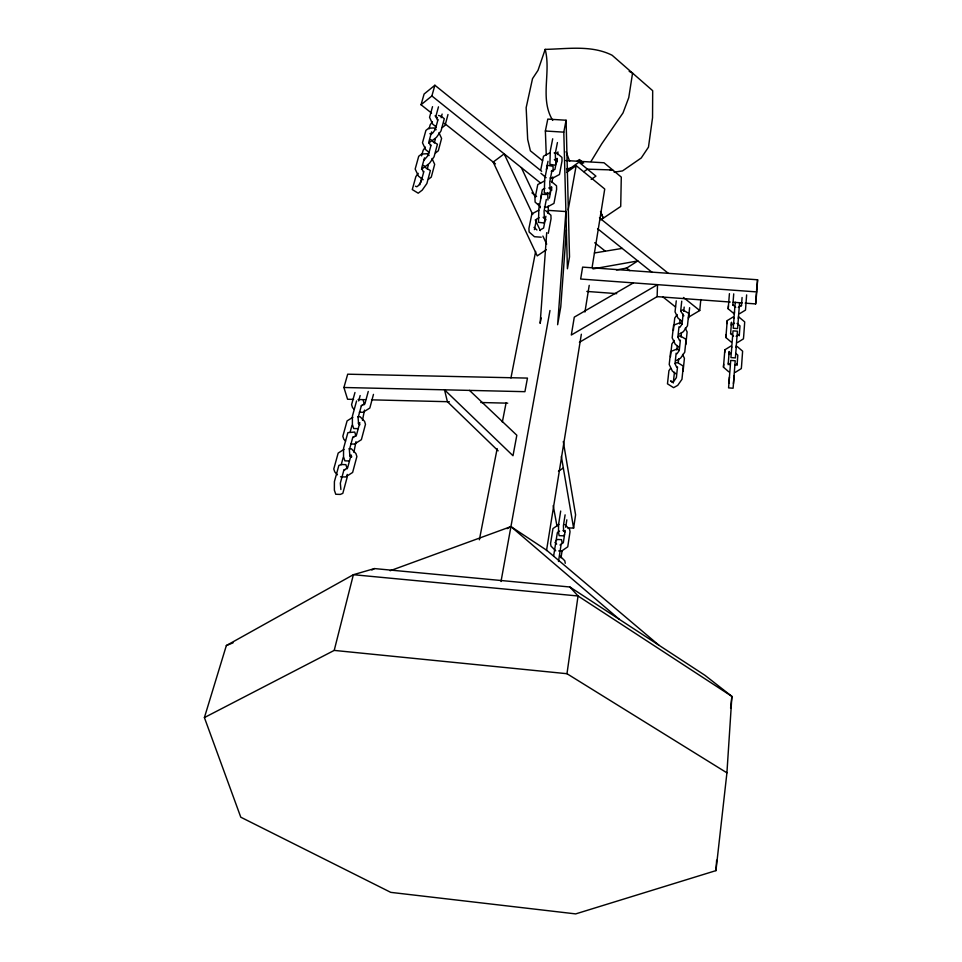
<?xml version="1.0" encoding="UTF-8"?>
<svg xmlns="http://www.w3.org/2000/svg" width="962" height="962" viewBox="0 0 962 962"><rect width="100%" height="100%" fill="white"/><g stroke="black" fill="none" stroke-linecap="round" stroke-linejoin="round"><path stroke-width="1.44" d="M347.186 474.386L347.174 477.188L342.821 493.362L340.283 494.42L335.762 494.264L334.367 490.175L334.403 481.613L338.864 465.416L341.402 464.514L345.863 464.646L347.21 468.771M355.988 441.714L353.884 452.26M364.502 410.113L362.47 420.37M558.501 561.483L561.171 544.119M730.386 364.947L728.583 387.878L733.092 388.227L734.114 375.841M745.177 303.138L755.639 303.92L756.348 293.133M756.793 291.919L757.599 279.774L582.623 267.111L580.639 279.028L756.793 291.919L755.639 303.92M726.923 772.835L731.89 696.38L705.014 675.36L569.889 587L374.458 568.578L353.379 574.699L226.347 645.55L204.401 717.58L240.777 817.195L390.764 892.363L575.685 913.9L715.944 870.622L726.923 772.835L566.979 673.713L334.211 650.408L204.401 717.58M715.944 870.622L716.63 860.244M746.632 294.913L745.49 310.101L739.598 313.684M546.717 232.672L540.151 323.388L541.161 317.905M548.124 213.336L548.34 210.365L565.909 211.568L557.635 324.723L560.762 306.854L566.402 229.894M552.789 176.984L552.044 182.576M737.06 365.404L737.818 355.146L735.846 353.451M739.249 335.798L739.982 325.865L737.06 323.412M741.462 305.76L742.075 297.511M736.146 347.486L737.421 331.193L733.032 330.856L732.683 335.077M738.323 318.506L739.61 302.633M731.276 352.958L730.94 357.575L735.377 357.924L736.387 345.635M731.709 347.282L732.683 335.413M733.946 318.422L735.245 302.224M728.895 371.897L723.46 367.183L723.701 364.201M724.639 352.777L724.867 349.795L730.928 346.055M731.228 342.087L725.877 337.53L726.106 334.548M727.007 323.581L727.236 320.587L733.2 316.967M733.477 313.227L728.198 308.814L728.438 305.82M728.15 364.694L729.196 351.479L728.956 354.461L731.156 353.09M730.591 333.706L731.505 322.222L731.252 325.204L734.511 323.22M732.84 305.11L733.729 293.879M723.46 367.183L724.867 349.795M725.877 337.53L727.236 320.587M728.198 308.814L729.424 293.65M734.271 314.297L734.475 311.688M729.449 377.08L728.956 383.285M731.793 346.945L731.288 353.102M734.054 317.773L733.212 328.246L737.577 328.583L738.576 316.39M730.386 364.634L730.735 360.425L735.208 360.774L733.453 383.646M756.565 290.452L757.599 279.774M688.455 317.232L699.747 310.522L700.817 299.531M683.08 371.272L684.415 358.309L682.551 354.413M685.822 344.552L687.121 331.95L685.281 328.126M688.491 318.59L689.61 307.708M677.525 366.907L676.382 377.609L674.085 380.904L672.366 381.878L670.526 380.916L672.366 382.323M680.362 340.127L679.256 350.517L676.995 353.763M683.116 314.117L682.046 324.218L679.809 327.417M678.258 363.023L678.679 359.079M681.012 337.085L681.469 332.708M683.741 311.339L684.186 307.082M676.142 353.186L675.011 363.72L676.719 367.316M678.98 326.803L677.873 337.037L679.569 340.572M681.733 301.178L680.663 311.123L683.886 315.825M673.28 383.02L674.434 372.342M676.827 350.036L677.308 345.598M679.629 323.929L680.098 319.612M730.603 708.164L731.89 696.38L578.042 595.995L569.889 587M676.262 300.853L675.047 311.868L678.09 318.206L681.854 321.176M670.466 356.746L671.873 343.975L674.338 340.452M673.376 330.447L674.747 318.037L677.164 314.562M566.979 673.713L578.042 595.995L353.379 574.699L334.211 650.408M567.652 527.873L573.605 528.102L575.589 514.826L563.287 441.51M561.002 557.828L562.073 550.865M565.199 530.447L563.323 542.712L559.992 545.033M565.692 527.248L566.822 519.841M565.103 514.85L563.419 525.709L563.636 531.373M553.631 555.988L557.347 532.647L559.559 531.132M560.69 511.05L558.585 524.422L558.489 532.094L559.138 535.654L563.299 535.81L564.55 534.668M546.512 550.589L581.349 334.235M584.932 312.013L589.225 285.341M592.087 267.556L604.737 189.021L576.178 165.632L566.57 172.451M501.01 581.517L549.987 310.498M568.157 209.981L576.178 165.632M548.28 233.321L551.046 218.771L550.913 215.223L545.574 210.594M545.057 218.699L544.227 222.992L538.467 222.342L538.876 208.501L541.714 194.228L546.452 194.552M550.709 189.466L549.915 193.627L544.276 192.833L544.708 179.136L547.438 165.356L553.03 166.27L553.198 171.284M556.433 159.896L555.399 165.248L549.879 164.334L550.324 150.781L552.705 138.793M557.467 154.569L557.972 151.912M545.887 216.258L543.602 228.066L539.754 230.183M549.374 198.208L551.575 186.796L551.695 190.344L548.833 187.891M566.089 120.238L569.516 256.866L567.424 268.771L563.804 132.155L566.089 120.238L547.787 119.096L545.37 131L546.26 155.002M479.365 539.79L497.162 448.581M502.332 422.102L506.06 402.982M510.942 377.97L535.642 251.455M546.332 199.447L544.071 211.051L544.348 218.133M551.972 170.502L549.783 181.71L550.036 188.805M557.419 142.556L555.302 153.379L555.531 160.462M534.427 229.617L536.507 219.132L539.057 217.749M540.656 198.256L542.352 189.718L544.841 188.372M546.344 169.552L547.991 161.291M540.776 169.733L543.506 156.193L550.228 152.657M447.979 114.514L445.093 125.325L442.364 127.477M373.472 394.384L369.829 408.032L363.035 412.289L359.343 412.193M427.248 169.011L428.294 165.127M434.295 142.953L435.317 139.201M441.137 117.713L442.123 114.069M359.824 422.691L356.445 435.185L352.657 437.59M368.254 391.474L364.983 403.571L361.267 405.892M419.841 184.8L421.645 178.223M428.126 154.425L428.824 151.876M435.004 129.185L435.774 126.359M423.905 171.356L421.031 181.902L418.47 185.522L416.823 186.772L415.416 186.207M431.084 145.009L428.294 155.219L424.146 160.041M438.035 119.492L435.341 129.377L432.864 132.876L431.253 134.151L429.858 133.718M424.482 157.864L421.633 168.23L423.424 172.114M431.589 131.938L428.836 141.991L430.603 145.791M438.48 106.83L435.81 116.558L437.554 120.298M341.197 464.778L343.157 457.599M350.084 432.323L351.984 425.384M358.682 400.926L360.149 395.562M421.584 155.892L423.136 150.312L425.408 147.102M429.052 128.908L430.17 124.856L432.407 121.693M356.577 400.962L352.417 416.101L352.381 424.386L353.679 428.535L358.056 428.655M432.515 106.674L429.557 117.328L432.732 124.158L436.147 126.852M354.966 392.496L351.587 404.653L352.501 407.587L354.257 409.403M431.553 113.095L421.043 104.75L431.878 95.959L434.884 85.245L541.666 171.296M343.915 387.494L347.691 374.194L527.465 378.09L524.927 391.678L343.915 387.494L347.571 399.254L353.559 399.398M421.043 104.75L424.098 94.035L434.884 85.245M614.105 172.162L622.522 170.911L641.233 157.984L648.472 147.15L652.549 117.689L652.681 90.693L612.121 55.255C591.486 44.865 567.412 48.942 545.189 49.375L538.011 70.346L532.515 78.656L526.154 107.684L527.681 139.43L530.387 150.818L542.604 160.702M591.005 161.484L601.755 143.795L623.015 112.927L628.763 97.631L632.563 73.112L629.196 71.368M670.598 368.29L668.927 370.671L667.472 383.814L673.592 387.674L677.741 385.341L681.962 379.305L683.321 366.125L677.2 362.349L675.144 363.528M418.181 173.328L415.861 176.599L412.277 189.562L418.205 193.194L422.186 190.163L426.875 183.538L430.375 170.551L424.434 167.015L421.476 169.3M556.036 540.656L557.335 539.478L561.519 539.646L562.157 543.193M428.655 143.122L431.589 140.825L437.445 144.228L434.066 156.806L429.449 163.324L425.517 166.366L422.943 165.416M435.533 152.958L438.299 150.806L441.594 138.432L438.937 132.696M428.463 179.257L431.265 177.116L434.68 164.334L431.974 158.502M577.068 161.231L579.425 159.548L583.681 163.047M567.171 170.563L578.956 162.181L595.935 176.118L591.185 179.425M583.922 171.669L587.469 169.168L612.674 169.961L609.74 169.709M559.006 524.398L552.958 528.571L550.553 543.638L551.034 546.151L555.723 550.817M546.32 249.735L537.229 255.892L493.181 162.073L504.172 153.872L532.732 214.502M600.817 219.853L620.718 206.469L621.284 177.092L604.004 162.77L565.872 160.546M558.453 471.224L563.323 467.989M343.747 470.358L347.607 467.893L351.106 454.966L351.731 456.902M344.011 449.374L338.179 453.066L333.778 468.963L334.752 471.873L337.446 474.807M352.813 417.316L347.09 420.899L342.833 436.267L343.771 439.189L345.55 441.077M735.221 372.39L741.317 368.578L741.582 365.608L742.616 351.166L737.193 346.536M734.992 365.283L737.217 363.889M737.445 342.568L743.434 338.864L743.71 335.882L744.708 321.909L739.357 317.424M736.122 336.243L739.405 334.223M738.299 307.467L741.522 305.507M680.795 311.051L682.792 309.86L688.744 313.372L687.469 325.805L683.381 331.662L679.328 334.042M579.389 342.328L657.13 296.633L657.515 284.656L571.32 335.017L574.29 317.135L633.393 282.888M678.006 336.916L680.038 335.726L686.074 339.37L684.752 352.164L680.603 358.104L676.502 360.461M371.849 570.021L374.458 568.578M538.852 210.125L531.866 213.913L528.932 228.439L529.112 231.974L534.451 236.712L541.245 237.193M507.058 528.667L510.942 526.587L546.572 550.18L658.886 645.189M544.636 180.892L537.782 184.548L534.956 198.569L535.112 202.116L540.379 206.674M551.238 171.344L554.942 169.372L557.07 158.357L557.178 161.893L554.352 159.524M226.347 645.55L233.081 642.808M345.286 469.48L343.903 469.997L340.332 483.152L340.885 489.514M390.187 570.731L510.942 526.587L619.324 619.324M354.148 436.76L352.826 437.181L349.374 449.891L349.891 456.192M362.734 405.122L361.447 405.447L358.104 417.736L358.61 423.977M566.522 168.915L570.682 168.061M616.45 269.949L626.623 268.097L637.842 260.93L592.977 268.903M594.408 252.982L622.21 248.4M358.056 399.519L365.536 399.699M371.524 399.843L449.35 401.743M480.784 402.513L507.732 403.174M357.66 416.702L360.137 416.762L364.586 421.368L365.476 424.314L361.375 439.694L354.449 444.083L350.709 443.975M348.941 448.749L351.455 448.821L355.952 453.619L356.878 456.529L352.633 472.45L345.574 476.972L340.5 476.803M349.314 460.978L344.877 460.846L343.53 456.722L343.566 448.304L347.871 432.647L354.725 432.046L356.012 436.183M558.694 550.937L561.652 551.058L567.748 546.813L570.021 531.721L569.576 529.196L564.874 524.615M545.37 131L563.804 132.155M554.136 152.91L556.733 153.078L561.928 157.395L562.024 160.931L559.451 174.507L552.681 178.126L550.048 177.946M544.396 206.95L547.065 207.131L553.968 203.391L556.625 189.346L556.517 185.81L551.25 181.337M586.832 291.426L616.714 293.638M657.046 296.621L730.242 302.044M733.224 302.26L742.195 302.922M438.504 115.464L441.089 116.174L444.288 118.723L441.017 130.916L436.483 137.313L432.587 140.368L430.038 139.55M423.16 179.738L418.446 176.13L415.175 169.035L418.723 156.265L421.5 154.1L426.791 153.716L429.112 155.531M676.226 374.05L672.354 371.067L669.215 364.502L670.658 351.539L677.476 348.833L679.388 350.324M429.172 152.429L425.709 149.723L422.486 142.761L425.913 130.411L428.655 128.235L433.838 127.946L436.123 129.75M679.076 347.234L675.264 344.252L672.173 337.806L673.568 325.216L680.278 322.595L682.166 324.086M435.052 115.873L437.385 117.725M444.384 123.292L495.466 163.877M531.926 192.857L536.592 196.561M594.72 242.749L605.266 251.13M626.346 267.881L629.869 270.683M662.674 296.741L675.564 306.986M431.878 95.959L540.656 183.081M597.57 228.667L652.14 272.39M683.489 297.498L699.747 310.522M599.446 217.845L668.193 273.244M580.254 161.736L582.383 163.48M732.864 304.858L735.762 307.275M730.603 333.561L733.537 336.051M540.921 173.28L546.115 177.681M728.27 363.191L730.266 364.911M543.109 217.256L546.031 219.793M534.006 227.393L536.94 229.978M469.504 390.404L516.822 435.245L512.999 455.735L444.516 389.814L447.402 401.695L498.16 450.841M563.083 530.459L564.79 532.13M554.954 542.376L556.673 544.083M560.04 556.06L564.802 560.798L565.259 563.299M358.297 423.1L359.908 424.783M349.579 455.254L351.214 456.998M521.308 167.58L535.221 197.066M538.383 203.764L540.271 207.78M535.269 219.901L540.343 230.676M542.881 236.063L546.693 244.156M552.729 120.406C539.514 98.773 551.238 72.799 545.189 49.375M600.949 212.83L603.27 218.206L600.516 211.484M566.125 151.671L569.648 161.303M363.275 400.505L364.526 404.677M553.222 505.579L556.962 526.022M561.351 456.445L573.605 528.102M546.656 165.512L546.765 168.506M547.667 192.52L547.943 200.024M548.172 206.024L548.448 213.528"/></g></svg>
